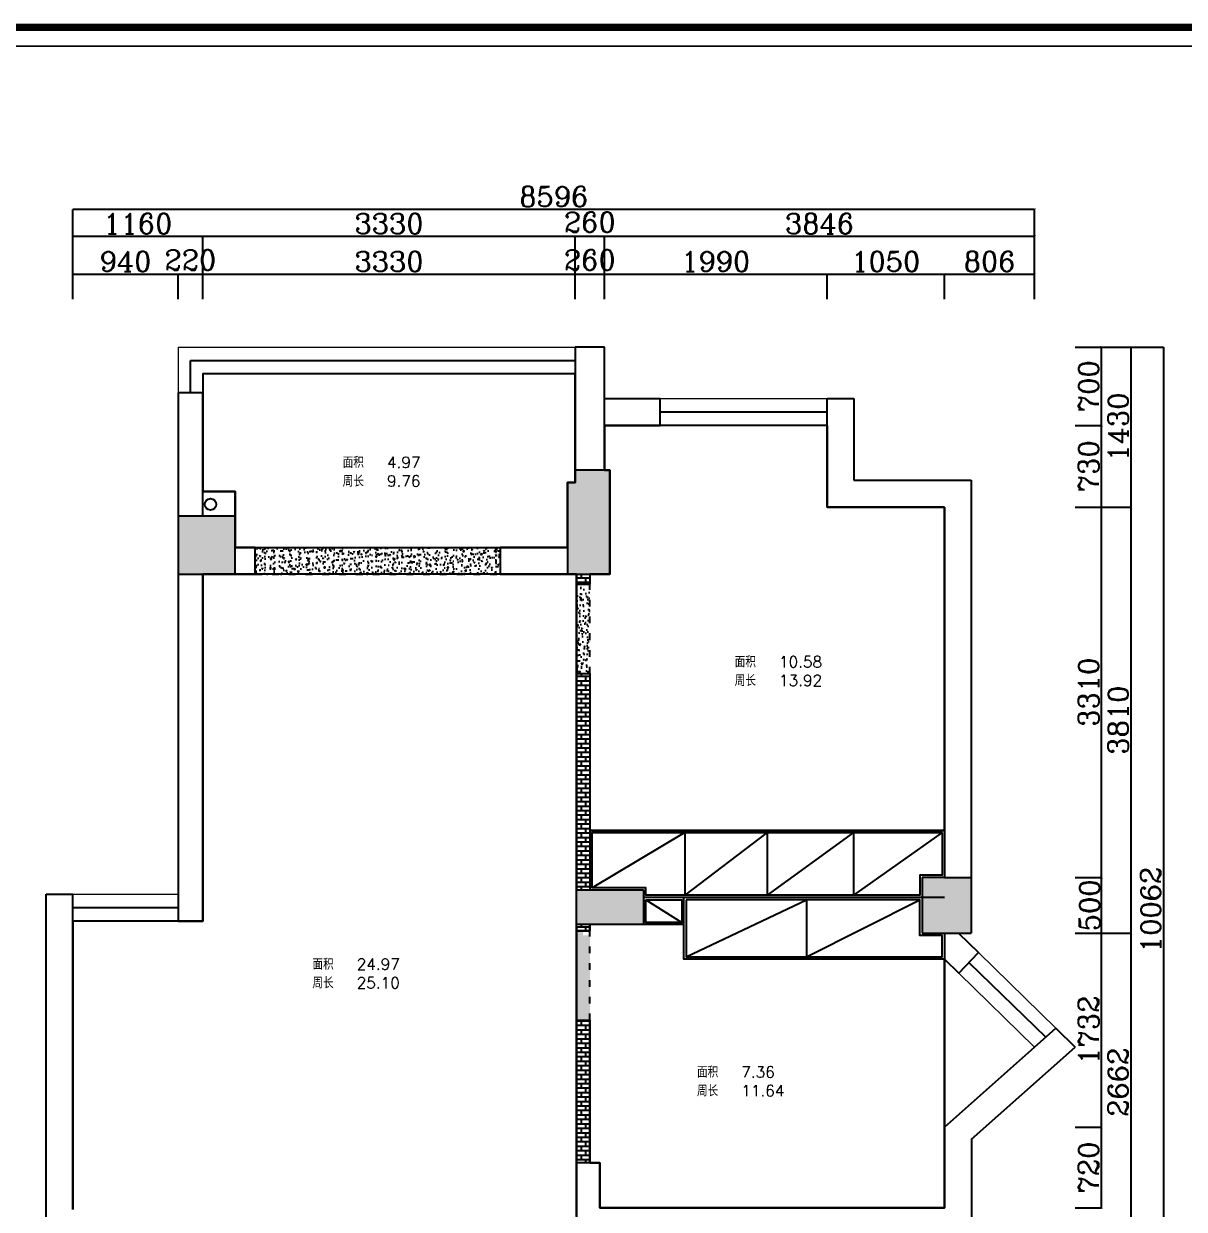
# Model space of a CAD drawing. Header units: millimetres. Extents: x 512961 to 915856, y -1268271 to -458543.
# Drawn here: x 881892 to 892265, y -1156722 to -1146125 of the extents above; entities that cross this region are included whole.
import ezdxf

# ---------------------------------------------------------------- set-up
doc = ezdxf.new("R2010")
doc.units = ezdxf.units.MM
doc.header["$MEASUREMENT"] = 0
doc.header["$PDMODE"] = 3
doc.linetypes.add('ACAD_ISO03W100', pattern=[30, 12, -18])
doc.layers.get('0').update_dxf_attribs({"linetype": 'CONTINUOUS'})
doc.layers.get('DEFPOINTS').update_dxf_attribs({"linetype": 'CONTINUOUS'})
for name, color, linetype in [('0-ELV-01-细实线', 1, 'CONTINUOUS'), ('txt', 7, 'CONTINUOUS'), ('WINDOW', 5, 'CONTINUOUS')]:
    doc.layers.add(name, color=color, linetype=linetype)
doc.layers.add('门窗', color=4, linetype='CONTINUOUS', lineweight=13)
doc.styles.get("Standard").update_dxf_attribs({"font": 'complex.shx', "bigfont": 'hzxy.shx'})
doc.dimstyles.new('LMDIM40', dxfattribs={"dimtxt": 80, "dimasz": 20, "dimexe": 0, "dimexo": 0, "dimgap": 25, "dimtad": 1, "dimdec": 0, "dimzin": 0, "dimdsep": 46, "dimtxsty": 'Standard', "dimblk1": 'DOT', "dimblk2": 'DOT', "dimsah": 1, "dimcen": 0, "dimclrd": 2, "dimclre": 2, "dimclrt": 2, "dimadec": 0, "dimazin": 0, "dimtfac": 1, "dimtdec": 0, "dimtmove": 2, "dimatfit": 3, "dimldrblk": 'DOT', "dimfxl": 1, "dimtolj": 1, "dimtzin": 0, "dimarcsym": 0})
pattern_1 = [(50, (45796.55, 2.47), (107.5890274, -9.41282), [11.25, -123.75]), (355, (45796.55, 2.47), (-20.8127, 112.82882), [9, -99]), (100.4514, (45805.51, 1.69), (86.776407, 103.415931), [9.5610285, -105.171317]), (46.1842, (45796.55, 32.47), (160.086157, -24.827852), [16.875, -185.625]), (96.6356, (45809.89, 30.4), (140.199406, 146.11768), [14.341543, -157.75695]), (351.1842, (45796.55, 32.47), (140.199292, 146.11779), [13.5, -148.5]), (21, (45811.55, 24.97), (89.536058, -60.3928336), [11.25, -123.75]), (326, (45811.55, 24.97), (36.4973, 108.772507), [9, -99]), (71.4514, (45819.01, 19.94), (126.033394, 48.3795745), [9.5610285, -105.171317]), (37.5, (45796.548, 2.473), (1.8239783, 49.9340781), [0, -97.8, 0, -100.5, 0, -99.375]), (7.5, (45796.55, 2.473), (39.4604306, 59.1617568), [0, -57.3, 0, -95.55, 0, -37.875]), (327.5, (45763.098, 2.473), (80.0733654, -3.3832308), [0, -37.5, 0, -117, 0, -155.25]), (317.5, (45748.1, 2.47), (87.4779254, 15.0157473), [0, -48.75, 0, -77.7, 0, -110.25])]
pattern_2 = [(0, (45796.548, 2.473), (0, 40), []), (90, (45796.548, 2.473), (-40, 40), [40, -40])]

# ---------------------------------------------------------------- blocks, each defined once
blk = doc.blocks.new('_ArchTick')
at = {"color": 0, "linetype": 'ByBlock', "const_width": 0.15}
blk.add_lwpolyline([(-0.5, -0.5), (0.5, 0.5)], dxfattribs=at)
blk = doc.blocks.new('*D674')
at = {"layer": 'DEFPOINTS', "color": 0}
for p in [(883272, -1148365), (882332, -1148586), (883272, -1148586)]:
    blk.add_point(p, dxfattribs=at)
at = {"layer": 'txt', "color": 2, "lineweight": -2}
for p, q in [((882332, -1148586), (882332, -1148365)), ((882332, -1148365), (883272, -1148365)), ((883272, -1148586), (883272, -1148365))]:
    blk.add_line(p, q, dxfattribs=at)
at = {"layer": 'txt', "color": 2, "lineweight": -2, "xscale": 20, "yscale": 20, "zscale": 20, "rotation": 180}
blk.add_blockref('_ArchTick', (882332, -1148365), dxfattribs=at)
at = {"layer": 'txt', "color": 2, "lineweight": -2, "xscale": 20, "yscale": 20, "zscale": 20}
blk.add_blockref('_ArchTick', (883272, -1148365), dxfattribs=at)
at = {"layer": 'txt', "color": 2, "insert": (882802, -1148250), "char_height": 180, "attachment_point": 5}
blk.add_mtext('\\A1;940', dxfattribs=at)
blk = doc.blocks.new('_DOT')
at = {"color": 0, "linetype": 'ByBlock'}
blk.add_line((-0.5, 0), (-1, 0), dxfattribs=at)
at = {"color": 0, "linetype": 'ByBlock', "const_width": 0.5}
blk.add_lwpolyline([(-0.25, 0, 1), (0.25, 0, 1)], format="xyb", close=True, dxfattribs=at)
blk = doc.blocks.new('DOT')
at = {"color": 0, "linetype": 'ByBlock'}
blk.add_line((-0.35, 0), (-1, 0), dxfattribs=at)
at = {"color": 0, "linetype": 'ByBlock', "const_width": 0.35}
blk.add_lwpolyline([(-0.175, 0, 1), (0.175, 0, 1)], format="xyb", close=True, dxfattribs=at)
blk = doc.blocks.new('*D675')
at = {"layer": 'DEFPOINTS', "color": 0}
for p in [(883492, -1148365), (883272, -1148586), (883492, -1148586)]:
    blk.add_point(p, dxfattribs=at)
at = {"layer": 'txt', "color": 2, "lineweight": -2}
for p, q in [((883272, -1148586), (883272, -1148365)), ((883272, -1148365), (883492, -1148365)), ((883492, -1148586), (883492, -1148365))]:
    blk.add_line(p, q, dxfattribs=at)
at = {"layer": 'txt', "color": 2, "lineweight": -2, "xscale": 20, "yscale": 20, "zscale": 20, "rotation": 180}
blk.add_blockref('_ArchTick', (883272, -1148365), dxfattribs=at)
at = {"layer": 'txt', "color": 2, "lineweight": -2, "xscale": 20, "yscale": 20, "zscale": 20}
blk.add_blockref('_ArchTick', (883492, -1148365), dxfattribs=at)
at = {"layer": 'txt', "color": 2, "insert": (883382, -1148237), "char_height": 180, "attachment_point": 5}
blk.add_mtext('\\A1;220', dxfattribs=at)
blk = doc.blocks.new('*D676')
at = {"layer": 'DEFPOINTS', "color": 0}
for p in [(886822, -1148365), (883492, -1148586), (886822, -1148586)]:
    blk.add_point(p, dxfattribs=at)
at = {"layer": 'txt', "color": 2, "lineweight": -2}
for p, q in [((883492, -1148586), (883492, -1148365)), ((883492, -1148365), (886822, -1148365)), ((886822, -1148586), (886822, -1148365))]:
    blk.add_line(p, q, dxfattribs=at)
at = {"layer": 'txt', "color": 2, "lineweight": -2, "xscale": 20, "yscale": 20, "zscale": 20, "rotation": 180}
blk.add_blockref('_ArchTick', (883492, -1148365), dxfattribs=at)
at = {"layer": 'txt', "color": 2, "lineweight": -2, "xscale": 20, "yscale": 20, "zscale": 20}
blk.add_blockref('_ArchTick', (886822, -1148365), dxfattribs=at)
at = {"layer": 'txt', "color": 2, "insert": (885157, -1148250), "char_height": 180, "attachment_point": 5}
blk.add_mtext('\\A1;3330', dxfattribs=at)
blk = doc.blocks.new('*D677')
at = {"layer": 'DEFPOINTS', "color": 0}
for p in [(887082, -1148365), (886822, -1148586), (887082, -1148586)]:
    blk.add_point(p, dxfattribs=at)
at = {"layer": 'txt', "color": 2, "lineweight": -2}
for p, q in [((886822, -1148586), (886822, -1148365)), ((886822, -1148365), (887082, -1148365)), ((887082, -1148586), (887082, -1148365))]:
    blk.add_line(p, q, dxfattribs=at)
at = {"layer": 'txt', "color": 2, "lineweight": -2, "xscale": 20, "yscale": 20, "zscale": 20, "rotation": 180}
blk.add_blockref('_ArchTick', (886822, -1148365), dxfattribs=at)
at = {"layer": 'txt', "color": 2, "lineweight": -2, "xscale": 20, "yscale": 20, "zscale": 20}
blk.add_blockref('_ArchTick', (887082, -1148365), dxfattribs=at)
at = {"layer": 'txt', "color": 2, "insert": (886952, -1148237), "char_height": 180, "attachment_point": 5}
blk.add_mtext('\\A1;260', dxfattribs=at)
blk = doc.blocks.new('*D678')
at = {"layer": 'DEFPOINTS', "color": 0}
for p in [(889072, -1148365), (887082, -1148586), (889072, -1148586)]:
    blk.add_point(p, dxfattribs=at)
at = {"layer": 'txt', "color": 2, "lineweight": -2}
for p, q in [((887082, -1148586), (887082, -1148365)), ((887082, -1148365), (889072, -1148365)), ((889072, -1148586), (889072, -1148365))]:
    blk.add_line(p, q, dxfattribs=at)
at = {"layer": 'txt', "color": 2, "lineweight": -2, "xscale": 20, "yscale": 20, "zscale": 20, "rotation": 180}
blk.add_blockref('_ArchTick', (887082, -1148365), dxfattribs=at)
at = {"layer": 'txt', "color": 2, "lineweight": -2, "xscale": 20, "yscale": 20, "zscale": 20}
blk.add_blockref('_ArchTick', (889072, -1148365), dxfattribs=at)
at = {"layer": 'txt', "color": 2, "insert": (888077, -1148250), "char_height": 180, "attachment_point": 5}
blk.add_mtext('\\A1;1990', dxfattribs=at)
blk = doc.blocks.new('*D679')
at = {"layer": 'DEFPOINTS', "color": 0}
for p in [(890122, -1148365), (889072, -1148586), (890122, -1148586)]:
    blk.add_point(p, dxfattribs=at)
at = {"layer": 'txt', "color": 2, "lineweight": -2}
for p, q in [((889072, -1148586), (889072, -1148365)), ((889072, -1148365), (890122, -1148365)), ((890122, -1148586), (890122, -1148365))]:
    blk.add_line(p, q, dxfattribs=at)
at = {"layer": 'txt', "color": 2, "lineweight": -2, "xscale": 20, "yscale": 20, "zscale": 20, "rotation": 180}
blk.add_blockref('_ArchTick', (889072, -1148365), dxfattribs=at)
at = {"layer": 'txt', "color": 2, "lineweight": -2, "xscale": 20, "yscale": 20, "zscale": 20}
blk.add_blockref('_ArchTick', (890122, -1148365), dxfattribs=at)
at = {"layer": 'txt', "color": 2, "insert": (889597, -1148250), "char_height": 180, "attachment_point": 5}
blk.add_mtext('\\A1;1050', dxfattribs=at)
blk = doc.blocks.new('*D680')
at = {"layer": 'DEFPOINTS', "color": 0}
for p in [(890928, -1148365), (890122, -1148586), (890928, -1148586)]:
    blk.add_point(p, dxfattribs=at)
at = {"layer": 'txt', "color": 2, "lineweight": -2}
for p, q in [((890122, -1148586), (890122, -1148365)), ((890122, -1148365), (890928, -1148365)), ((890928, -1148586), (890928, -1148365))]:
    blk.add_line(p, q, dxfattribs=at)
at = {"layer": 'txt', "color": 2, "lineweight": -2, "xscale": 20, "yscale": 20, "zscale": 20, "rotation": 180}
blk.add_blockref('_ArchTick', (890122, -1148365), dxfattribs=at)
at = {"layer": 'txt', "color": 2, "lineweight": -2, "xscale": 20, "yscale": 20, "zscale": 20}
blk.add_blockref('_ArchTick', (890928, -1148365), dxfattribs=at)
at = {"layer": 'txt', "color": 2, "insert": (890525, -1148250), "char_height": 180, "attachment_point": 5}
blk.add_mtext('\\A1;806', dxfattribs=at)
blk = doc.blocks.new('*D683')
at = {"layer": 'DEFPOINTS', "color": 0}
for p in [(891289, -1155988), (891526, -1155988), (891289, -1156708)]:
    blk.add_point(p, dxfattribs=at)
at = {"layer": 'txt', "color": 2, "lineweight": -2}
for p, q in [((891289, -1155988), (891526, -1155988)), ((891526, -1156708), (891526, -1155988)), ((891289, -1156708), (891526, -1156708))]:
    blk.add_line(p, q, dxfattribs=at)
at = {"layer": 'txt', "color": 2, "lineweight": -2, "xscale": 20, "yscale": 20, "zscale": 20}
for p, rotation in [((891526, -1155988), 90), ((891526, -1156708), 270)]:
    blk.add_blockref('_ArchTick', p, dxfattribs=dict(at, rotation=rotation))
at = {"layer": 'txt', "color": 2, "insert": (891411, -1156348), "char_height": 180, "attachment_point": 5, "rotation": 90}
blk.add_mtext('\\A1;720', dxfattribs=at)
blk = doc.blocks.new('*D684')
at = {"layer": 'DEFPOINTS', "color": 0}
for p in [(891289, -1154255), (891526, -1154255), (891289, -1155988)]:
    blk.add_point(p, dxfattribs=at)
at = {"layer": 'txt', "color": 2, "lineweight": -2}
for p, q in [((891289, -1154255), (891526, -1154255)), ((891526, -1155988), (891526, -1154255)), ((891289, -1155988), (891526, -1155988))]:
    blk.add_line(p, q, dxfattribs=at)
at = {"layer": 'txt', "color": 2, "lineweight": -2, "xscale": 20, "yscale": 20, "zscale": 20}
for p, rotation in [((891526, -1154255), 90), ((891526, -1155988), 270)]:
    blk.add_blockref('_ArchTick', p, dxfattribs=dict(at, rotation=rotation))
at = {"layer": 'txt', "color": 2, "insert": (891411, -1155121), "char_height": 180, "attachment_point": 5, "rotation": 90}
blk.add_mtext('\\A1;1732', dxfattribs=at)
blk = doc.blocks.new('*D685')
at = {"layer": 'DEFPOINTS', "color": 0}
for p in [(891289, -1153755), (891526, -1153755), (891289, -1154255)]:
    blk.add_point(p, dxfattribs=at)
at = {"layer": 'txt', "color": 2, "lineweight": -2}
for p, q in [((891289, -1153755), (891526, -1153755)), ((891526, -1154255), (891526, -1153755)), ((891289, -1154255), (891526, -1154255))]:
    blk.add_line(p, q, dxfattribs=at)
at = {"layer": 'txt', "color": 2, "lineweight": -2, "xscale": 20, "yscale": 20, "zscale": 20}
for p, rotation in [((891526, -1153755), 90), ((891526, -1154255), 270)]:
    blk.add_blockref('_ArchTick', p, dxfattribs=dict(at, rotation=rotation))
at = {"layer": 'txt', "color": 2, "insert": (891420, -1154005), "char_height": 180, "attachment_point": 5, "rotation": 90}
blk.add_mtext('\\A1;500', dxfattribs=at)
blk = doc.blocks.new('*D686')
at = {"layer": 'DEFPOINTS', "color": 0}
for p in [(891289, -1150445), (891526, -1150445), (891289, -1153755)]:
    blk.add_point(p, dxfattribs=at)
at = {"layer": 'txt', "color": 2, "lineweight": -2}
for p, q in [((891289, -1150445), (891526, -1150445)), ((891526, -1153755), (891526, -1150445)), ((891289, -1153755), (891526, -1153755))]:
    blk.add_line(p, q, dxfattribs=at)
at = {"layer": 'txt', "color": 2, "lineweight": -2, "xscale": 20, "yscale": 20, "zscale": 20}
for p, rotation in [((891526, -1150445), 90), ((891526, -1153755), 270)]:
    blk.add_blockref('_ArchTick', p, dxfattribs=dict(at, rotation=rotation))
at = {"layer": 'txt', "color": 2, "insert": (891411, -1152100), "char_height": 180, "attachment_point": 5, "rotation": 90}
blk.add_mtext('\\A1;3310', dxfattribs=at)
blk = doc.blocks.new('*D687')
at = {"layer": 'DEFPOINTS', "color": 0}
for p in [(891289, -1149715), (891526, -1149715), (891289, -1150445)]:
    blk.add_point(p, dxfattribs=at)
at = {"layer": 'txt', "color": 2, "lineweight": -2}
for p, q in [((891289, -1149715), (891526, -1149715)), ((891526, -1150445), (891526, -1149715)), ((891289, -1150445), (891526, -1150445))]:
    blk.add_line(p, q, dxfattribs=at)
at = {"layer": 'txt', "color": 2, "lineweight": -2, "xscale": 20, "yscale": 20, "zscale": 20}
for p, rotation in [((891526, -1149715), 90), ((891526, -1150445), 270)]:
    blk.add_blockref('_ArchTick', p, dxfattribs=dict(at, rotation=rotation))
at = {"layer": 'txt', "color": 2, "insert": (891411, -1150080), "char_height": 180, "attachment_point": 5, "rotation": 90}
blk.add_mtext('\\A1;730', dxfattribs=at)
blk = doc.blocks.new('*D688')
at = {"layer": 'DEFPOINTS', "color": 0}
for p in [(891289, -1149015), (891526, -1149015), (891289, -1149715)]:
    blk.add_point(p, dxfattribs=at)
at = {"layer": 'txt', "color": 2, "lineweight": -2}
for p, q in [((891289, -1149015), (891526, -1149015)), ((891526, -1149715), (891526, -1149015)), ((891289, -1149715), (891526, -1149715))]:
    blk.add_line(p, q, dxfattribs=at)
at = {"layer": 'txt', "color": 2, "lineweight": -2, "xscale": 20, "yscale": 20, "zscale": 20}
for p, rotation in [((891526, -1149015), 90), ((891526, -1149715), 270)]:
    blk.add_blockref('_ArchTick', p, dxfattribs=dict(at, rotation=rotation))
at = {"layer": 'txt', "color": 2, "insert": (891411, -1149365), "char_height": 180, "attachment_point": 5, "rotation": 90}
blk.add_mtext('\\A1;700', dxfattribs=at)
blk = doc.blocks.new('*D689')
at = {"layer": 'DEFPOINTS', "color": 0}
for p in [(887082, -1148027), (887082, -1148586), (890928, -1148586)]:
    blk.add_point(p, dxfattribs=at)
at = {"layer": 'txt', "color": 2, "lineweight": -2}
for p, q in [((887082, -1148586), (887082, -1148027)), ((890928, -1148027), (887082, -1148027)), ((890928, -1148586), (890928, -1148027))]:
    blk.add_line(p, q, dxfattribs=at)
at = {"layer": 'txt', "color": 2, "lineweight": -2, "xscale": 20, "yscale": 20, "zscale": 20, "rotation": 180}
blk.add_blockref('_ArchTick', (887082, -1148027), dxfattribs=at)
at = {"layer": 'txt', "color": 2, "lineweight": -2, "xscale": 20, "yscale": 20, "zscale": 20}
blk.add_blockref('_ArchTick', (890928, -1148027), dxfattribs=at)
at = {"layer": 'txt', "color": 2, "insert": (889005, -1147912), "char_height": 180, "attachment_point": 5}
blk.add_mtext('\\A1;3846', dxfattribs=at)
blk = doc.blocks.new('*D690')
at = {"layer": 'DEFPOINTS', "color": 0}
for p in [(886822, -1148027), (886822, -1148586), (887082, -1148586)]:
    blk.add_point(p, dxfattribs=at)
at = {"layer": 'txt', "color": 2, "lineweight": -2}
for p, q in [((886822, -1148586), (886822, -1148027)), ((887082, -1148027), (886822, -1148027)), ((887082, -1148586), (887082, -1148027))]:
    blk.add_line(p, q, dxfattribs=at)
at = {"layer": 'txt', "color": 2, "lineweight": -2, "xscale": 20, "yscale": 20, "zscale": 20, "rotation": 180}
blk.add_blockref('_ArchTick', (886822, -1148027), dxfattribs=at)
at = {"layer": 'txt', "color": 2, "lineweight": -2, "xscale": 20, "yscale": 20, "zscale": 20}
blk.add_blockref('_ArchTick', (887082, -1148027), dxfattribs=at)
at = {"layer": 'txt', "color": 2, "insert": (886952, -1147899), "char_height": 180, "attachment_point": 5}
blk.add_mtext('\\A1;260', dxfattribs=at)
blk = doc.blocks.new('*D691')
at = {"layer": 'DEFPOINTS', "color": 0}
for p in [(883492, -1148027), (883492, -1148586), (886822, -1148586)]:
    blk.add_point(p, dxfattribs=at)
at = {"layer": 'txt', "color": 2, "lineweight": -2}
for p, q in [((883492, -1148586), (883492, -1148027)), ((886822, -1148027), (883492, -1148027)), ((886822, -1148586), (886822, -1148027))]:
    blk.add_line(p, q, dxfattribs=at)
at = {"layer": 'txt', "color": 2, "lineweight": -2, "xscale": 20, "yscale": 20, "zscale": 20, "rotation": 180}
blk.add_blockref('_ArchTick', (883492, -1148027), dxfattribs=at)
at = {"layer": 'txt', "color": 2, "lineweight": -2, "xscale": 20, "yscale": 20, "zscale": 20}
blk.add_blockref('_ArchTick', (886822, -1148027), dxfattribs=at)
at = {"layer": 'txt', "color": 2, "insert": (885157, -1147912), "char_height": 180, "attachment_point": 5}
blk.add_mtext('\\A1;3330', dxfattribs=at)
blk = doc.blocks.new('*D692')
at = {"layer": 'DEFPOINTS', "color": 0}
for p in [(882332, -1148027), (882332, -1148586), (883492, -1148586)]:
    blk.add_point(p, dxfattribs=at)
at = {"layer": 'txt', "color": 2, "lineweight": -2}
for p, q in [((882332, -1148586), (882332, -1148027)), ((883492, -1148027), (882332, -1148027)), ((883492, -1148586), (883492, -1148027))]:
    blk.add_line(p, q, dxfattribs=at)
at = {"layer": 'txt', "color": 2, "lineweight": -2, "xscale": 20, "yscale": 20, "zscale": 20, "rotation": 180}
blk.add_blockref('_ArchTick', (882332, -1148027), dxfattribs=at)
at = {"layer": 'txt', "color": 2, "lineweight": -2, "xscale": 20, "yscale": 20, "zscale": 20}
blk.add_blockref('_ArchTick', (883492, -1148027), dxfattribs=at)
at = {"layer": 'txt', "color": 2, "insert": (882912, -1147912), "char_height": 180, "attachment_point": 5}
blk.add_mtext('\\A1;1160', dxfattribs=at)
blk = doc.blocks.new('*D693')
at = {"layer": 'DEFPOINTS', "color": 0}
for p in [(882332, -1147785), (882332, -1148586), (890928, -1148586)]:
    blk.add_point(p, dxfattribs=at)
at = {"layer": 'txt', "color": 2, "lineweight": -2}
for p, q in [((882332, -1148586), (882332, -1147785)), ((890928, -1147785), (882332, -1147785)), ((890928, -1148586), (890928, -1147785))]:
    blk.add_line(p, q, dxfattribs=at)
at = {"layer": 'txt', "color": 2, "lineweight": -2, "xscale": 20, "yscale": 20, "zscale": 20, "rotation": 180}
blk.add_blockref('_ArchTick', (882332, -1147785), dxfattribs=at)
at = {"layer": 'txt', "color": 2, "lineweight": -2, "xscale": 20, "yscale": 20, "zscale": 20}
blk.add_blockref('_ArchTick', (890928, -1147785), dxfattribs=at)
at = {"layer": 'txt', "color": 2, "insert": (886630, -1147670), "char_height": 180, "attachment_point": 5}
blk.add_mtext('\\A1;8596', dxfattribs=at)
blk = doc.blocks.new('*D704')
at = {"layer": 'DEFPOINTS', "color": 0}
for p in [(891289, -1154255), (891790, -1154255), (891289, -1156918)]:
    blk.add_point(p, dxfattribs=at)
at = {"layer": 'txt', "color": 2, "lineweight": -2}
for p, q in [((891289, -1154255), (891790, -1154255)), ((891790, -1156918), (891790, -1154255)), ((891289, -1156918), (891790, -1156918))]:
    blk.add_line(p, q, dxfattribs=at)
at = {"layer": 'txt', "color": 2, "lineweight": -2, "xscale": 20, "yscale": 20, "zscale": 20}
for p, rotation in [((891790, -1154255), 90), ((891790, -1156918), 270)]:
    blk.add_blockref('_ArchTick', p, dxfattribs=dict(at, rotation=rotation))
at = {"layer": 'txt', "color": 2, "insert": (891675, -1155586), "char_height": 180, "attachment_point": 5, "rotation": 90}
blk.add_mtext('\\A1;2662', dxfattribs=at)
blk = doc.blocks.new('*D705')
at = {"layer": 'DEFPOINTS', "color": 0}
for p in [(891289, -1150445), (891790, -1150445), (891289, -1154255)]:
    blk.add_point(p, dxfattribs=at)
at = {"layer": 'txt', "color": 2, "lineweight": -2}
for p, q in [((891289, -1150445), (891790, -1150445)), ((891790, -1154255), (891790, -1150445)), ((891289, -1154255), (891790, -1154255))]:
    blk.add_line(p, q, dxfattribs=at)
at = {"layer": 'txt', "color": 2, "lineweight": -2, "xscale": 20, "yscale": 20, "zscale": 20}
for p, rotation in [((891790, -1150445), 90), ((891790, -1154255), 270)]:
    blk.add_blockref('_ArchTick', p, dxfattribs=dict(at, rotation=rotation))
at = {"layer": 'txt', "color": 2, "insert": (891675, -1152350), "char_height": 180, "attachment_point": 5, "rotation": 90}
blk.add_mtext('\\A1;3810', dxfattribs=at)
blk = doc.blocks.new('*D706')
at = {"layer": 'DEFPOINTS', "color": 0}
for p in [(891289, -1149015), (891790, -1149015), (891289, -1150445)]:
    blk.add_point(p, dxfattribs=at)
at = {"layer": 'txt', "color": 2, "lineweight": -2}
for p, q in [((891289, -1149015), (891790, -1149015)), ((891790, -1150445), (891790, -1149015)), ((891289, -1150445), (891790, -1150445))]:
    blk.add_line(p, q, dxfattribs=at)
at = {"layer": 'txt', "color": 2, "lineweight": -2, "xscale": 20, "yscale": 20, "zscale": 20}
for p, rotation in [((891790, -1149015), 90), ((891790, -1150445), 270)]:
    blk.add_blockref('_ArchTick', p, dxfattribs=dict(at, rotation=rotation))
at = {"layer": 'txt', "color": 2, "insert": (891675, -1149730), "char_height": 180, "attachment_point": 5, "rotation": 90}
blk.add_mtext('\\A1;1430', dxfattribs=at)
blk = doc.blocks.new('*D707')
at = {"layer": 'DEFPOINTS', "color": 0}
for p in [(891289, -1149015), (891289, -1159078), (892081, -1159078)]:
    blk.add_point(p, dxfattribs=at)
at = {"layer": 'txt', "color": 2, "lineweight": -2}
for p, q in [((891289, -1149015), (892081, -1149015)), ((892081, -1149015), (892081, -1159078)), ((891289, -1159078), (892081, -1159078))]:
    blk.add_line(p, q, dxfattribs=at)
at = {"layer": 'txt', "color": 2, "lineweight": -2, "xscale": 20, "yscale": 20, "zscale": 20}
for p, rotation in [((892081, -1149015), 90), ((892081, -1159078), 270)]:
    blk.add_blockref('_ArchTick', p, dxfattribs=dict(at, rotation=rotation))
at = {"layer": 'txt', "color": 2, "insert": (891966, -1154046), "char_height": 180, "attachment_point": 5, "rotation": 90}
blk.add_mtext('\\A1;10062', dxfattribs=at)

msp = doc.modelspace()

# ---------------------------------------------------------------- hatches: boundary and pattern name
at = {"layer": 'txt'}
for points in [[(886752, -1151045.4), (887132, -1151045.4), (887132, -1150115.4), (886822, -1150115.4), (886822, -1150225.4), (886752, -1150225.4)], [(883272, -1151045.4), (883782, -1151045.4), (883782, -1150525.4), (883272, -1150525.4)]]:
    msp.add_hatch(color=256, dxfattribs=at).paths.add_polyline_path(points)
h = msp.add_hatch(dxfattribs=at)
h.set_pattern_fill('AR-CONC', color=251, scale=15, style=0)
h.set_pattern_definition(pattern_1)
h.paths.add_polyline_path([(886152, -1150805.4), (883962, -1150805.4), (883962, -1151045.4), (884152, -1151045.4), (884755.7, -1151045.4), (886152, -1151045.4)])
h = msp.add_hatch(dxfattribs=at)
h.set_pattern_fill('AR-B816', color=44, scale=5, style=0)
h.set_pattern_definition(pattern_2)
h.paths.add_polyline_path([(886952.2, -1151933.6), (886832.2, -1151933.6), (886832.2, -1153867.6), (886952.2, -1153867.6)])
h.paths.add_polyline_path([(886832.2, -1151133.6), (886952.2, -1151133.6), (886952.2, -1151045.4), (886832.2, -1151045.4)])
h = msp.add_hatch(dxfattribs=at)
h.set_pattern_fill('AR-CONC', color=251, scale=15, style=0)
h.set_pattern_definition(pattern_1)
h.paths.add_polyline_path([(886952.2, -1151173.6), (886892.2, -1151173.6), (886892.2, -1151133.6), (886832.2, -1151133.6), (886832.2, -1151933.6), (886952.2, -1151933.6)])
h = msp.add_hatch(color=256, dxfattribs=at)
h.paths.add_polyline_path([(887432.2, -1153867.6), (886832.2, -1153867.6), (886832.2, -1154177.6), (887432.2, -1154177.6)])
h.paths.add_polyline_path([(890362, -1153755.4), (890122, -1153755.4), (889922, -1153755.4), (889922, -1154255.4), (890362, -1154255.4)])
h = msp.add_hatch(dxfattribs=at)
h.set_pattern_fill('AR-CONC', color=251, scale=15, style=0)
h.set_pattern_definition(pattern_1)
h.paths.add_polyline_path([(885082, -1157833.6), (885282, -1157833.6), (885282, -1157015.4), (885182, -1157015.4), (885182, -1157055.4), (885082, -1157055.4)])
h.paths.add_polyline_path([(886662.2, -1157397.6), (886542.2, -1157397.6), (886542.2, -1158177.6), (886602.2, -1158177.6), (886602.2, -1158137.6), (886662.2, -1158137.6)])
h.paths.add_polyline_path([(886832.2, -1155032.6), (886952.2, -1155032.6), (886952.2, -1154272.6), (886892.2, -1154272.6), (886892.2, -1154232.6), (886832.2, -1154232.6)])
h = msp.add_hatch(dxfattribs=at)
h.set_pattern_fill('AR-B816', color=44, scale=5, style=0)
h.set_pattern_definition(pattern_2)
h.paths.add_polyline_path([(886952.2, -1155032.6), (886832.2, -1155032.6), (886832.2, -1156307.6), (886952.2, -1156307.6)])
h.paths.add_polyline_path([(886832.2, -1154177.6), (886832.2, -1154232.6), (886952.2, -1154232.6), (886952.2, -1154177.6)])

# ---------------------------------------------------------------- linework, layer by layer
at = {"const_width": 63.4}
msp.add_lwpolyline([(876351.9, -1162776.5), (899250.1, -1162775.3), (899250.1, -1146156.6), (876351.9, -1146157.8)], close=True, dxfattribs=at)
at = {"color": 4}
msp.add_lwpolyline([(876511, -1146327.3), (876511, -1162620.7), (895715.7, -1162619.5), (895715.7, -1146326.1)], close=True, dxfattribs=at)
at = {"layer": '0-ELV-01-细实线', "color": 251, "linetype": 'ACAD_ISO03W100', "ltscale": 5}
for p, q in [((883962, -1150805.4), (886152, -1150805.4)), ((883962, -1151045.4), (886152, -1151045.4)), ((886832.2, -1151933.6), (886832.2, -1151133.6)), ((886952.2, -1151933.6), (886952.2, -1151133.6)), ((886832.2, -1155032.6), (886832.2, -1154232.6)), ((886952.2, -1155032.6), (886952.2, -1154232.6))]:
    msp.add_line(p, q, dxfattribs=at)
at = {"layer": 'txt'}
for p, q in [((883382, -1149135.4), (886822, -1149135.4)), ((883382, -1149425.4), (883382, -1149135.4)), ((887582, -1149595.4), (889072, -1149595.4)), ((883782, -1150306.1), (883492, -1150306.1)), ((883782, -1150525.4), (883782, -1150306.1)), ((883782, -1150525.4), (883272, -1150525.4)), ((883782, -1151045.4), (883782, -1150525.4)), ((890122, -1153335.4), (886952.2, -1153335.4)), ((887802.2, -1153355.4), (886972.2, -1153847.6)), ((887802.2, -1153355.4), (887802.2, -1153915.4)), ((888537.1, -1153355.4), (887802.2, -1153915.4)), ((888537.1, -1153355.4), (888537.1, -1153915.4)), ((889308.7, -1153355.4), (888537.1, -1153915.4)), ((889308.7, -1153355.4), (889308.7, -1153915.4)), ((890102, -1153355.4), (889308.7, -1153915.4)), ((890122, -1153755.4), (889922, -1153755.4)), ((889922, -1153755.4), (889922, -1154255.4)), ((890122, -1153755.4), (890362, -1153755.4)), ((890362, -1153755.4), (890362, -1154255.4)), ((886832.2, -1154177.6), (886832.2, -1153867.6)), ((886832.2, -1153867.6), (887432.2, -1153867.6)), ((887432.2, -1153867.6), (887432.2, -1154177.6)), ((882332, -1154025.4), (883272, -1154025.4)), ((887793.2, -1153935.4), (887432.2, -1153935.4)), ((887452.2, -1153955.4), (887773.2, -1154157.6)), ((890122, -1153935.4), (887793.2, -1153935.4)), ((887793.2, -1154485.4), (887793.2, -1153935.4)), ((887813.2, -1154465.4), (888888.1, -1153955.4)), ((888888.1, -1153955.4), (888888.1, -1154465.4)), ((888888.1, -1154465.4), (889902, -1153955.4)), ((887042.2, -1154177.6), (886832.2, -1154177.6)), ((887432.2, -1154177.6), (886832.2, -1154177.6)), ((887793.2, -1154177.6), (887432.2, -1154177.6)), ((889922, -1154255.4), (890362, -1154255.4)), ((890122, -1154485.4), (887793.2, -1154485.4)), ((890122, -1154485.4), (890122, -1155985.4)), ((890340.8, -1154515.9), (891026.9, -1155183.6))]:
    msp.add_line(p, q, dxfattribs=at)
at = {"layer": 'txt', "color": 1}
for p, q in [((886832.2, -1151045.4), (886832.2, -1151133.6)), ((886952.2, -1151045.4), (886952.2, -1151133.6)), ((886832.2, -1151133.6), (886952.2, -1151133.6)), ((886832.2, -1151933.6), (886832.2, -1153867.6)), ((886832.2, -1151933.6), (886952.2, -1151933.6)), ((886952.2, -1151933.6), (886952.2, -1153867.6)), ((886832.2, -1154232.6), (886832.2, -1154177.6)), ((886832.2, -1154232.6), (886952.2, -1154232.6)), ((886952.2, -1154232.6), (886952.2, -1154177.6)), ((886832.2, -1155032.6), (886952.2, -1155032.6)), ((886832.2, -1155032.6), (886832.2, -1156307.6)), ((886952.2, -1156307.6), (886952.2, -1155032.6))]:
    msp.add_line(p, q, dxfattribs=at)
at = {"layer": 'txt'}
for points in [[(886822, -1149255.4), (883492, -1149255.4), (883492, -1149425.4), (883492, -1150306.1), (883782, -1150306.1), (883782, -1150525.4), (883782, -1150805.4), (883962, -1150805.4), (886152, -1150805.4), (886752, -1150805.4), (886752, -1150225.4), (886822, -1150225.4)], [(890122, -1150445.4), (889072, -1150445.4), (889072, -1149715.4), (887582, -1149715.4), (887082, -1149715.4), (887082, -1150115.4), (887132, -1150115.4), (887132, -1151045.4), (886952.2, -1151045.4), (886952.2, -1151133.6), (886832.2, -1151133.6), (886832.2, -1151933.6), (886952.2, -1151933.6), (886952.2, -1153335.4), (890122, -1153335.4)], [(890102, -1153355.4), (890102, -1153735.4), (889902, -1153735.4), (889902, -1153915.4), (887452.2, -1153915.4), (887452.2, -1153847.6), (886972.2, -1153847.6), (886972.2, -1153355.4)], [(887452.2, -1153955.4), (887773.2, -1153955.4), (887773.2, -1154157.6), (887452.2, -1154157.6)], [(887813.2, -1153955.4), (887813.2, -1154465.4), (890102, -1154465.4), (890102, -1154275.4), (889902, -1154275.4), (889902, -1153955.4)], [(890122, -1154485.4), (887793.2, -1154485.4), (887793.2, -1154177.6), (887432.2, -1154177.6), (886952.2, -1154177.6), (886952.2, -1154232.6), (886832.2, -1154232.6), (886832.2, -1155032.6), (886952.2, -1155032.6), (886952.2, -1156307.6), (887042.2, -1156307.6), (887042.2, -1156707.6), (890122.2, -1156707.6), (890122.2, -1155987.6), (890122, -1155985.4)]]:
    msp.add_lwpolyline(points, close=True, dxfattribs=at)
msp.add_lwpolyline([(886832.2, -1156787.6), (886832.2, -1156307.6), (886832.2, -1155032.6), (886832.2, -1154232.6), (886832.2, -1154177.6), (886832.2, -1153867.6), (886832.2, -1151933.6), (886832.2, -1151133.6), (886832.2, -1151045.4), (886152, -1151045.4), (883962, -1151045.4), (883492, -1151045.4), (883492, -1151925.4), (883492, -1154145.4), (883272, -1154145.4), (882332, -1154145.4), (882332, -1155095.4), (882332, -1156725.4)], dxfattribs=at)
msp.add_circle((883561.2, -1150421.1), 51, dxfattribs=at)
at = {"layer": 'WINDOW'}
for p, q in [((886822, -1149015.4), (886822, -1150225.4)), ((887082, -1149015.4), (886822, -1149015.4)), ((887082, -1150115.4), (887082, -1149015.4)), ((883272, -1149425.4), (883272, -1154145.4)), ((883492, -1149425.4), (883272, -1149425.4)), ((883492, -1150525.4), (883492, -1149425.4)), ((887082, -1149475.4), (887582, -1149475.4)), ((887582, -1149715.4), (887582, -1149475.4)), ((889072, -1149715.4), (889072, -1149475.4)), ((889072, -1149475.4), (889312, -1149475.4)), ((889312, -1149475.4), (889312, -1150205.4)), ((887082, -1149715.4), (887582, -1149715.4)), ((889072, -1149715.4), (889072, -1150445.4)), ((887132, -1150115.4), (886822, -1150115.4)), ((887132, -1151045.4), (887132, -1150115.4)), ((889312, -1150205.4), (890362, -1150205.4)), ((890362, -1150205.4), (890362, -1153755.4)), ((886822, -1150225.4), (886752, -1150225.4)), ((886752, -1150225.4), (886752, -1151045.4)), ((889072, -1150445.4), (890122, -1150445.4)), ((890122, -1150445.4), (890122, -1153755.4)), ((883962, -1150805.4), (883782, -1150805.4)), ((883962, -1151045.4), (883962, -1150805.4)), ((886152, -1150805.4), (886152, -1151045.4)), ((886752, -1150805.4), (886152, -1150805.4)), ((883272, -1151045.4), (883962, -1151045.4)), ((883492, -1151925.4), (883492, -1151045.4)), ((886152, -1151045.4), (887132, -1151045.4)), ((883492, -1154145.4), (883492, -1151925.4)), ((882092, -1153905.4), (882332, -1153905.4)), ((882092, -1155095.4), (882092, -1153905.4)), ((882332, -1154145.4), (882332, -1153905.4)), ((882332, -1155095.4), (882332, -1154145.4)), ((883272, -1154145.4), (883492, -1154145.4)), ((890122, -1154255.4), (890122, -1154485.4)), ((890248.7, -1154255.4), (890424.7, -1154427.3)), ((890250.7, -1154611.1), (890424.7, -1154427.3)), ((890122, -1154485.4), (890250.7, -1154611.1)), ((882092, -1159145.4), (882092, -1155095.4)), ((882332, -1156725.4), (882332, -1155095.4)), ((890927.8, -1155272.9), (891116.8, -1155103.7)), ((891116.8, -1155103.7), (891288.9, -1155271.9)), ((890122.2, -1155987.6), (890927.8, -1155272.9)), ((890362.2, -1156095.4), (891288.9, -1155271.9)), ((890122.2, -1155987.6), (890122.2, -1156707.6)), ((890362.2, -1156095.4), (890362.2, -1156947.6)), ((887042.2, -1156307.6), (886832.2, -1156307.6)), ((886832.2, -1156307.6), (886832.2, -1156917.6)), ((887042.2, -1156707.6), (887042.2, -1156307.6)), ((890122.2, -1156707.6), (887042.2, -1156707.6))]:
    msp.add_line(p, q, dxfattribs=at)
at = {"layer": '门窗'}
for p, q in [((883272, -1149015.4), (886822, -1149015.4)), ((883272, -1149015.4), (883272, -1149425.4)), ((883492, -1149425.4), (883492, -1149255.4)), ((883492, -1149255.4), (886822, -1149255.4)), ((887582, -1149475.4), (889072, -1149475.4)), ((887582, -1149715.4), (889072, -1149715.4)), ((882332, -1153905.4), (883272, -1153905.4)), ((882332, -1154145.4), (883272, -1154145.4)), ((890424.7, -1154427.3), (891116.8, -1155103.7)), ((890250.7, -1154611.1), (890927.8, -1155272.9))]:
    msp.add_line(p, q, dxfattribs=at)
for points in [[(890122, -1153335.4), (890122, -1153755.4), (889922, -1153755.4), (889922, -1153935.4), (887432.2, -1153935.4), (887432.2, -1153867.6), (886952.2, -1153867.6), (886952.2, -1153335.4), (890122, -1153335.4)], [(887793.2, -1153935.4), (887793.2, -1154485.4), (890122, -1154485.4), (890122, -1154255.4), (889922, -1154255.4), (889922, -1153935.4), (887793.2, -1153935.4)]]:
    msp.add_lwpolyline(points, dxfattribs=at)
msp.add_lwpolyline([(887432.2, -1153935.4), (887793.2, -1153935.4), (887793.2, -1154177.6), (887432.2, -1154177.6)], close=True, dxfattribs=at)

# ---------------------------------------------------------------- texts
at = {"layer": 'txt', "char_height": 100, "width": 1476.393, "attachment_point": 1}
for s, insert in [(' 面积   4.97        \\P 周长   9.76', (884674.5, -1149995.9)), ('面积   10.58         \\P周长   13.92', (888247, -1151778.4)), ('面积   24.97         \\P周长   25.10', (884472.5, -1154481.2)), ('面积   7.36         \\P周长   11.64', (887910, -1155445.4))]:
    msp.add_mtext(s, dxfattribs=dict(at, insert=insert))

# ---------------------------------------------------------------- dimensions: what is measured, and where the dimension line sits
at = {"layer": 'txt', "color": 2}
for base, p1, p2, picture, middle in [((882332, -1147785.4), (890927.8, -1148585.9), (882332, -1148585.9), '*D693', (886629.9, -1147670.4)), ((882332, -1148026.9), (883492, -1148585.9), (882332, -1148585.9), '*D692', (882912, -1147911.9)), ((883492, -1148026.9), (886822, -1148585.9), (883492, -1148585.9), '*D691', (885157, -1147911.9)), ((886822, -1148026.9), (887082, -1148585.9), (886822, -1148585.9), '*D690', (886952, -1147899.4)), ((887082, -1148026.9), (890927.8, -1148585.9), (887082, -1148585.9), '*D689', (889004.9, -1147911.9)), ((883272, -1148364.9), (882332, -1148585.9), (883272, -1148585.9), '*D674', (882802, -1148249.9)), ((883492, -1148364.9), (883272, -1148585.9), (883492, -1148585.9), '*D675', (883382, -1148237.4)), ((886822, -1148364.9), (883492, -1148585.9), (886822, -1148585.9), '*D676', (885157, -1148249.9)), ((887082, -1148364.9), (886822, -1148585.9), (887082, -1148585.9), '*D677', (886952, -1148237.4)), ((889072, -1148364.9), (887082, -1148585.9), (889072, -1148585.9), '*D678', (888077, -1148249.9)), ((890122, -1148364.9), (889072, -1148585.9), (890122, -1148585.9), '*D679', (889597, -1148249.9)), ((890927.8, -1148364.9), (890122, -1148585.9), (890927.8, -1148585.9), '*D680', (890524.9, -1148249.9))]:
    dim = msp.add_linear_dim(base=base, p1=p1, p2=p2, dimstyle='LMDIM40', override={"dimtxt": 180, "dimblk": 'ArchTick', "dimsah": 0, "dimldrblk": 'DOT'}, dxfattribs=at)
    dim.commit()
    dim.dimension.update_dxf_attribs({"geometry": picture, "text_midpoint": middle})
for base, p1, p2, angle, picture, middle in [((891526.4, -1149015.4), (891288.9, -1149715.4), (891288.9, -1149015.4), 270, '*D688', (891411.4, -1149365.4)), ((891790, -1149015.4), (891288.9, -1150445.4), (891288.9, -1149015.4), 90, '*D706', (891675, -1149730.4)), ((892080.5, -1159077.6), (891288.9, -1149015.4), (891288.9, -1159077.6), 90, '*D707', (891965.5, -1154046.5)), ((891526.4, -1149715.4), (891288.9, -1150445.4), (891288.9, -1149715.4), 270, '*D687', (891411.4, -1150080.4)), ((891526.4, -1150445.4), (891288.9, -1153755.4), (891288.9, -1150445.4), 270, '*D686', (891411.4, -1152100.4)), ((891790, -1150445.4), (891288.9, -1154255.4), (891288.9, -1150445.4), 90, '*D705', (891675, -1152350.4)), ((891526.4, -1154255.4), (891288.9, -1155987.6), (891288.9, -1154255.4), 270, '*D684', (891411.4, -1155121.5)), ((891790, -1154255.4), (891288.9, -1156917.6), (891288.9, -1154255.4), 90, '*D704', (891675, -1155586.5)), ((891526.4, -1155987.6), (891288.9, -1156707.6), (891288.9, -1155987.6), 270, '*D683', (891411.4, -1156347.6))]:
    dim = msp.add_linear_dim(base=base, p1=p1, p2=p2, angle=angle, dimstyle='LMDIM40', override={"dimtxt": 180, "dimblk": 'ArchTick', "dimsah": 0, "dimldrblk": 'DOT'}, dxfattribs=at)
    dim.commit()
    dim.dimension.update_dxf_attribs({"geometry": picture, "text_midpoint": middle})
dim = msp.add_linear_dim(base=(891526.4, -1153755.4), p1=(891288.9, -1154255.4), p2=(891288.9, -1153755.4), angle=270, dimstyle='LMDIM40', override={"dimtxt": 180, "dimblk": 'ArchTick', "dimsah": 0, "dimldrblk": 'DOT'}, dxfattribs=at)
dim.commit()
dim.dimension.update_dxf_attribs({"geometry": '*D685', "text_midpoint": (891420.4, -1154005.4), "dimtype": 160})

doc.saveas('drawing.dxf')
